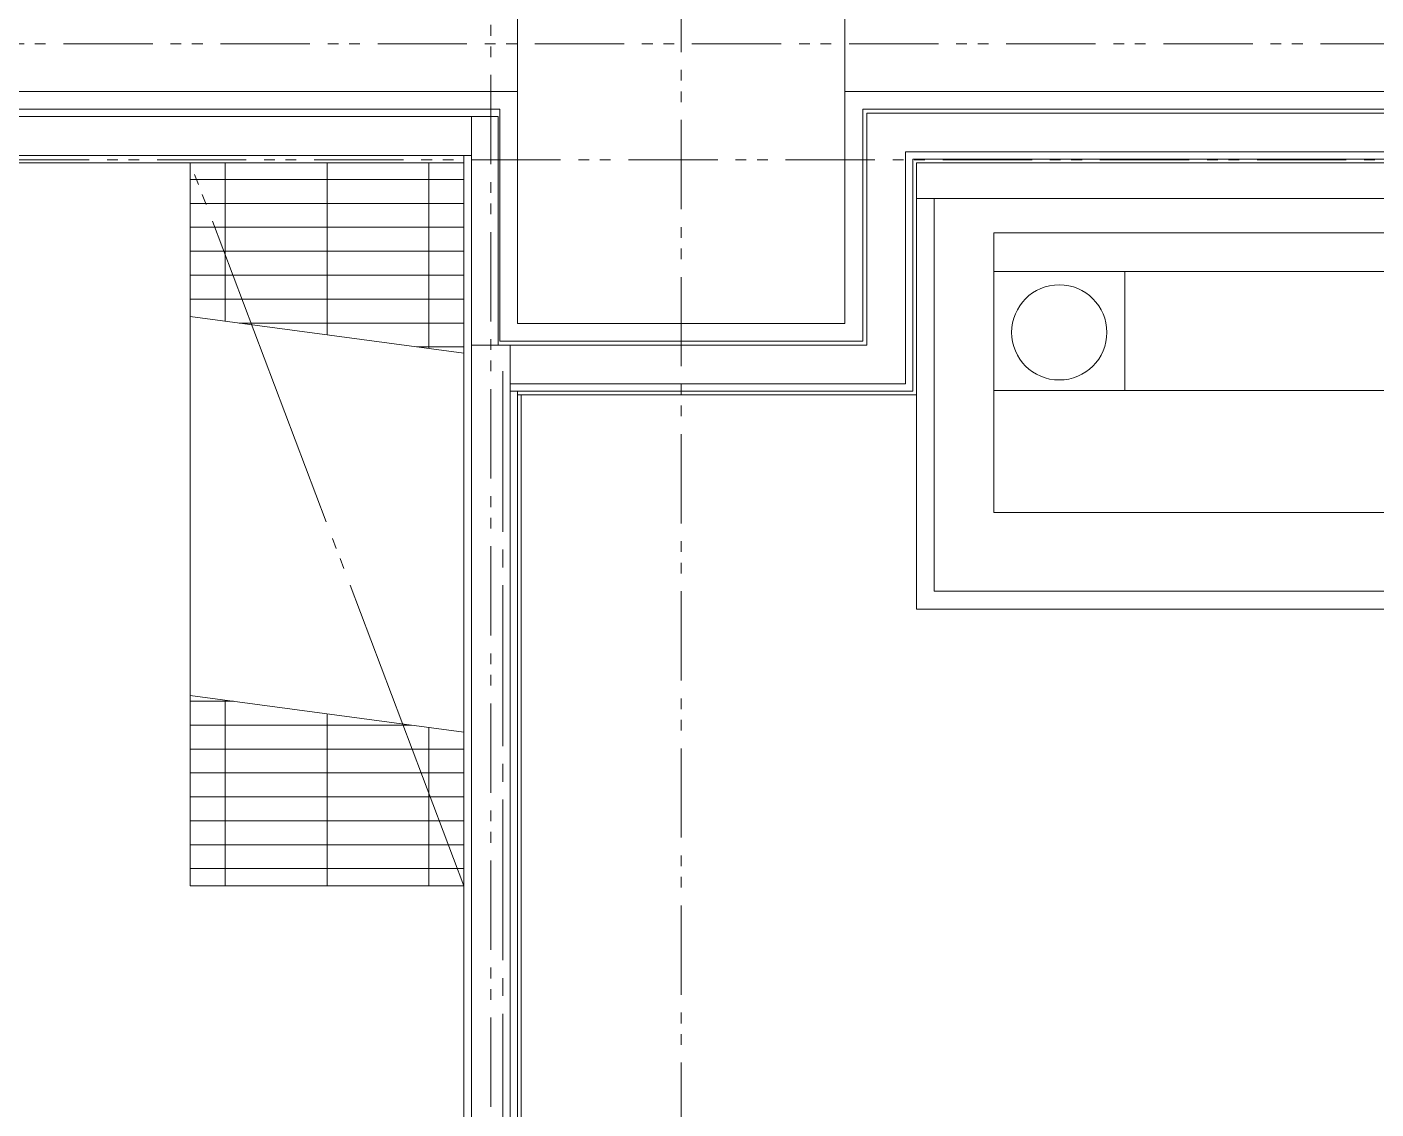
# Model space of a CAD drawing. Units: millimetres at full size. Extents: x -12803 to 120774, y -9413 to 101127.
# Drawn here: x 84175 to 86442, y 18006 to 19825 of the extents above; entities that cross this region are included whole.
import ezdxf

# ---------------------------------------------------------------- set-up
doc = ezdxf.new("R2010")
doc.units = ezdxf.units.MM
doc.header["$LTSCALE"] = 30
for name, pattern in [('CHAIN2', [12, 9, -1, 1, -1]), ('DOUBLE_CHAIN1', [8.8, 5, -1, 0.6, -0.6, 0.6, -1]), ('LONG_DOUBLE_CHAIN', [21.8, 18, -1, 0.6, -0.6, 0.6, -1])]:
    doc.linetypes.add(name, pattern=pattern)
doc.layers.add('0-0_NoName', color=7, linetype='Continuous')
for name, color, linetype, lineweight in [('0-5_AIHO47-厨房機器アウトライン', 7, 'Continuous', 15), ('0-6_AIHO30-厨房機器LL', 7, 'Continuous', 15), ('2-0_通芯', 7, 'DOUBLE_CHAIN1', 15), ('2-1_躯体', 7, 'Continuous', 15), ('2-2_間仕切り芯', 7, 'DOUBLE_CHAIN1', 15), ('2-3_間仕切り', 7, 'Continuous', 15), ('3-2_AIHO08-壁芯', 7, 'CHAIN2', 15), ('3-3_AIHO30-厨房機器', 7, 'Continuous', 15), ('3-7_AIHO32-厨房機器補助線', 7, 'LONG_DOUBLE_CHAIN', 15)]:
    doc.layers.add(name, color=color, linetype=linetype, lineweight=lineweight)

# ---------------------------------------------------------------- blocks, each defined once
blk = doc.blocks.new('グループ部品-732')
at = {"layer": '0-5_AIHO47-厨房機器アウトライン'}
for p, q in [((84449.36, 19596.41), (84449.36, 18381.41)), ((84909.36, 19596.41), (84449.36, 19596.41)), ((84909.36, 18381.41), (84909.36, 19596.41)), ((84449.36, 18381.41), (84909.36, 18381.41))]:
    blk.add_line(p, q, dxfattribs=at)
at = {"layer": '0-6_AIHO30-厨房機器LL'}
for p, q in [((84508.36, 19596.41), (84508.36, 19330.28)), ((84679.36, 19596.41), (84679.36, 19307.26)), ((84850.36, 19596.41), (84850.36, 19284.24)), ((84909.36, 19568.34), (84449.36, 19568.34)), ((85669.36, 19536.41), (86770.29, 19536.41)), ((85699.36, 19536.41), (85699.36, 18876.41)), ((84909.36, 19528.14), (84449.36, 19528.14)), ((84909.36, 19487.94), (84449.36, 19487.94)), ((84909.36, 19447.74), (84449.36, 19447.74)), ((84909.36, 19407.54), (84449.36, 19407.54)), ((86719.36, 19413.91), (86019.36, 19413.91)), ((84909.36, 19367.34), (84449.36, 19367.34)), ((84531.69, 19327.14), (84909.36, 19327.14)), ((84909.36, 19286.94), (84830.34, 19286.94)), ((86019.36, 19213.91), (86719.36, 19213.91)), ((87139.36, 18876.41), (85699.36, 18876.41)), ((84522.03, 18691.74), (84449.36, 18691.74)), ((84508.36, 18693.58), (84508.36, 18381.41)), ((84679.36, 18670.56), (84679.36, 18381.41)), ((84820.68, 18651.54), (84449.36, 18651.54)), ((84850.36, 18647.54), (84850.36, 18381.41)), ((84909.36, 18611.34), (84449.36, 18611.34)), ((84909.36, 18571.14), (84449.36, 18571.14)), ((84909.36, 18530.94), (84449.36, 18530.94)), ((84909.36, 18490.74), (84449.36, 18490.74)), ((84909.36, 18450.54), (84449.36, 18450.54)), ((84909.36, 18410.34), (84449.36, 18410.34))]:
    blk.add_line(p, q, dxfattribs=at)
blk.add_lwpolyline([(85799.36, 19008.91), (86719.36, 19008.91), (86719.36, 19478.91), (85799.36, 19478.91)], close=True, dxfattribs=at)
blk.add_lwpolyline([(85799.36, 19213.91), (86019.36, 19213.91), (86019.36, 19413.91), (85799.36, 19413.91)], dxfattribs=at)
blk.add_circle((85909.36, 19311.41), 80, dxfattribs=at)
at = {"layer": '2-0_通芯'}
for p, q in [((75524.36, 19796.41), (120774.36, 19796.41)), ((74361.66, 19601.41), (120774.36, 19601.41))]:
    blk.add_line(p, q, dxfattribs=at)
at = {"layer": '2-1_躯体'}
for p, q in [((84999.36, 19896.41), (84999.36, 19326.41)), ((85549.36, 19896.41), (85549.36, 19326.41)), ((84081.79, 19716.41), (84999.36, 19716.41)), ((85549.36, 19716.41), (86919.36, 19716.41)), ((84999.36, 19326.41), (85549.36, 19326.41))]:
    blk.add_line(p, q, dxfattribs=at)
at = {"layer": '2-2_間仕切り芯'}
blk.add_line((84954.36, 20799.98), (84954.36, 8296.99), dxfattribs=at)
at = {"layer": '2-3_間仕切り'}
for p, q in [((84048.79, 19686.41), (84969.36, 19686.41)), ((84921.86, 19673.91), (84921.86, 17076.41)), ((84969.36, 19686.41), (84969.36, 19296.41)), ((85579.36, 19686.41), (85579.36, 19296.41)), ((85579.36, 19686.41), (86957.76, 19686.41)), ((85585.86, 19679.91), (85585.86, 19289.91)), ((85585.86, 19679.91), (86919.36, 19679.91)), ((84051.79, 19608.91), (84921.86, 19608.91)), ((84909.36, 19608.91), (84909.36, 17828.91)), ((85650.86, 19614.91), (85650.86, 19224.91)), ((85650.86, 19614.91), (86919.36, 19614.91)), ((84051.79, 19596.41), (84909.36, 19596.41)), ((85663.36, 19602.41), (85663.36, 19212.41)), ((85663.36, 19602.41), (86934.36, 19602.41)), ((85669.36, 19596.41), (85669.36, 19206.41)), ((85669.36, 19596.41), (86934.36, 19596.41)), ((84921.86, 19289.91), (85585.86, 19289.91)), ((84969.36, 19296.41), (85579.36, 19296.41)), ((84986.86, 19289.91), (84986.86, 17076.41)), ((84986.86, 19224.91), (85650.86, 19224.91)), ((84986.86, 19212.41), (85663.36, 19212.41)), ((84999.36, 19212.41), (84999.36, 17816.41)), ((84999.36, 19206.41), (85669.36, 19206.41)), ((85005.36, 19206.41), (85005.36, 17816.41))]:
    blk.add_line(p, q, dxfattribs=at)
blk.add_lwpolyline([(84048.79, 19673.91), (84966.86, 19673.91), (84966.86, 19289.91)], dxfattribs=at)
at = {"layer": '3-2_AIHO08-壁芯'}
blk.add_line((84974.36, 19246.41), (84974.36, 13296.41), dxfattribs=at)
at = {"layer": '3-3_AIHO30-厨房機器'}
for p, q in [((84449.36, 19596.41), (84449.36, 18381.41)), ((84909.36, 19596.41), (84449.36, 19596.41)), ((84909.36, 18381.41), (84909.36, 19596.41)), ((85669.36, 19596.41), (87169.36, 19596.41)), ((85669.36, 19596.41), (85669.36, 18846.41)), ((87169.36, 18846.41), (85669.36, 18846.41)), ((84449.36, 18381.41), (84909.36, 18381.41))]:
    blk.add_line(p, q, dxfattribs=at)
at = {"layer": '3-7_AIHO32-厨房機器補助線'}
for p, q in [((84909.36, 18381.41), (84449.36, 19596.41)), ((84449.36, 19338.22), (84909.36, 19276.3)), ((84909.36, 18639.6), (84449.36, 18701.52))]:
    blk.add_line(p, q, dxfattribs=at)
blk = doc.blocks.new('グループ部品-763')
at = {"layer": '0-5_AIHO47-厨房機器アウトライン'}
for p, q in [((84449.36, 19596.41), (84449.36, 18381.41)), ((84909.36, 19596.41), (84449.36, 19596.41)), ((84909.36, 18381.41), (84909.36, 19596.41)), ((84449.36, 18381.41), (84909.36, 18381.41))]:
    blk.add_line(p, q, dxfattribs=at)
at = {"layer": '0-6_AIHO30-厨房機器LL'}
for p, q in [((84508.36, 19596.41), (84508.36, 19330.28)), ((84679.36, 19596.41), (84679.36, 19307.26)), ((84850.36, 19596.41), (84850.36, 19284.24)), ((84909.36, 19568.34), (84449.36, 19568.34)), ((85669.36, 19536.41), (86770.29, 19536.41)), ((85699.36, 19536.41), (85699.36, 18876.41)), ((84909.36, 19528.14), (84449.36, 19528.14)), ((84909.36, 19487.94), (84449.36, 19487.94)), ((84909.36, 19447.74), (84449.36, 19447.74)), ((84909.36, 19407.54), (84449.36, 19407.54)), ((86719.36, 19413.91), (86019.36, 19413.91)), ((84909.36, 19367.34), (84449.36, 19367.34)), ((84531.69, 19327.14), (84909.36, 19327.14)), ((84909.36, 19286.94), (84830.34, 19286.94)), ((86019.36, 19213.91), (86719.36, 19213.91)), ((87139.36, 18876.41), (85699.36, 18876.41)), ((84522.03, 18691.74), (84449.36, 18691.74)), ((84508.36, 18693.58), (84508.36, 18381.41)), ((84679.36, 18670.56), (84679.36, 18381.41)), ((84820.68, 18651.54), (84449.36, 18651.54)), ((84850.36, 18647.54), (84850.36, 18381.41)), ((84909.36, 18611.34), (84449.36, 18611.34)), ((84909.36, 18571.14), (84449.36, 18571.14)), ((84909.36, 18530.94), (84449.36, 18530.94)), ((84909.36, 18490.74), (84449.36, 18490.74)), ((84909.36, 18450.54), (84449.36, 18450.54)), ((84909.36, 18410.34), (84449.36, 18410.34))]:
    blk.add_line(p, q, dxfattribs=at)
blk.add_lwpolyline([(85799.36, 19008.91), (86719.36, 19008.91), (86719.36, 19478.91), (85799.36, 19478.91)], close=True, dxfattribs=at)
blk.add_lwpolyline([(85799.36, 19213.91), (86019.36, 19213.91), (86019.36, 19413.91), (85799.36, 19413.91)], dxfattribs=at)
blk.add_circle((85909.36, 19311.41), 80, dxfattribs=at)
at = {"layer": '2-0_通芯'}
blk.add_line((75524.36, 19796.41), (120774.36, 19796.41), dxfattribs=at)
at = {"layer": '2-1_躯体'}
for p, q in [((84999.36, 19896.41), (84999.36, 19326.41)), ((85549.36, 19896.41), (85549.36, 19326.41)), ((84999.36, 19326.41), (85549.36, 19326.41))]:
    blk.add_line(p, q, dxfattribs=at)
at = {"layer": '2-2_間仕切り芯'}
blk.add_line((84954.36, 20799.98), (84954.36, 8296.99), dxfattribs=at)
at = {"layer": '2-3_間仕切り'}
blk.add_line((84999.36, 19212.41), (84999.36, 17816.41), dxfattribs=at)
at = {"layer": '3-2_AIHO08-壁芯'}
blk.add_line((84974.36, 19246.41), (84974.36, 13296.41), dxfattribs=at)
at = {"layer": '3-3_AIHO30-厨房機器'}
for p, q in [((84449.36, 19596.41), (84449.36, 18381.41)), ((84909.36, 19596.41), (84449.36, 19596.41)), ((84909.36, 18381.41), (84909.36, 19596.41)), ((85669.36, 19596.41), (87169.36, 19596.41)), ((85669.36, 19596.41), (85669.36, 18846.41)), ((87169.36, 18846.41), (85669.36, 18846.41)), ((84449.36, 18381.41), (84909.36, 18381.41))]:
    blk.add_line(p, q, dxfattribs=at)
at = {"layer": '3-7_AIHO32-厨房機器補助線'}
for p, q in [((84909.36, 18381.41), (84449.36, 19596.41)), ((84449.36, 19338.22), (84909.36, 19276.3)), ((84909.36, 18639.6), (84449.36, 18701.52))]:
    blk.add_line(p, q, dxfattribs=at)

msp = doc.modelspace()

# ---------------------------------------------------------------- linework, layer by layer
at = {"layer": '2-0_通芯'}
msp.add_line((85274.36, 24156.41), (85274.36, 5670.44), dxfattribs=at)

# ---------------------------------------------------------------- block references
at = {"layer": '0-0_NoName'}
for name in ['グループ部品-732', 'グループ部品-763']:
    msp.add_blockref(name, (0, 0), dxfattribs=at)

doc.saveas('drawing.dxf')
